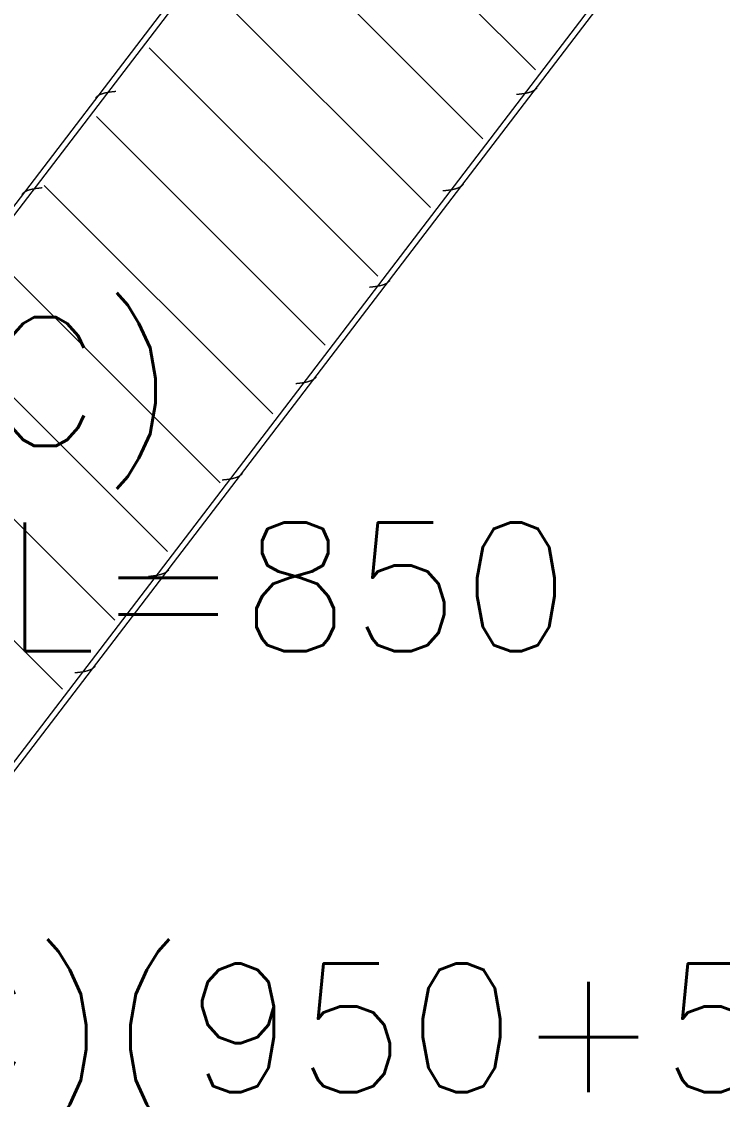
# Model space of a CAD drawing. Extents: x -10459 to 16942, y -13088 to 14608.
# Drawn here: x 5032.7 to 5094, y 3009.7 to 3104 of the extents above; entities that cross this region are included whole.
import ezdxf
from ezdxf.enums import TextEntityAlignment as Align

# ---------------------------------------------------------------- set-up
doc = ezdxf.new("R2010")
doc.units = 0
doc.header["$LTSCALE"] = 30
doc.header["$MEASUREMENT"] = 0
doc.linetypes.add("EJE1-1'$0$RLE-PROYECCION", pattern=[0.71438, 0.47625, -0.23813])
doc.layers.get('0').update_dxf_attribs({"linetype": 'CONTINUOUS'})
doc.layers.add("EJE1-1'$0$RLA-ACHURADO", color=30, linetype="EJE1-1'$0$RLE-PROYECCION", lineweight=15, transparency=0.7)
doc.layers.add("EJE1-1'$0$RLA-CONTORNO", color=30, linetype='CONTINUOUS', lineweight=15)
doc.layers.add("EJE1-1'$0$RLA-FE", color=7, linetype='CONTINUOUS')
doc.styles.add("EJE1-1'$0$RomanS", font='romans.shx', dxfattribs={"height": 11.25})

# ---------------------------------------------------------------- blocks, each defined once
blk = doc.blocks.new("EJE1-1'$0$FP_7-EJE 1-1_")
at = {"layer": "EJE1-1'$0$RLA-CONTORNO"}
for p, q in [((2342.85, 1103), (2140.484, 837.91)), ((2203.907, 921.086), (2203.892, 921.067)), ((2203.923, 921.104), (2203.907, 921.086)), ((2203.94, 921.122), (2203.923, 921.104)), ((2203.957, 921.14), (2203.94, 921.122)), ((2203.975, 921.158), (2203.957, 921.14)), ((2203.993, 921.175), (2203.975, 921.158)), ((2204.012, 921.191), (2203.993, 921.175)), ((2204.031, 921.207), (2204.012, 921.191)), ((2204.051, 921.223), (2204.031, 921.207)), ((2204.071, 921.239), (2204.051, 921.223)), ((2204.091, 921.254), (2204.071, 921.239)), ((2204.112, 921.269), (2204.091, 921.254)), ((2204.134, 921.283), (2204.112, 921.269)), ((2204.156, 921.297), (2204.134, 921.283)), ((2204.179, 921.311), (2204.156, 921.297)), ((2204.202, 921.324), (2204.179, 921.311)), ((2204.225, 921.337), (2204.202, 921.324)), ((2204.249, 921.349), (2204.225, 921.337)), ((2204.274, 921.362), (2204.249, 921.349)), ((2204.298, 921.374), (2204.274, 921.362)), ((2204.324, 921.385), (2204.298, 921.374)), ((2204.349, 921.396), (2204.324, 921.385)), ((2204.375, 921.407), (2204.349, 921.396)), ((2204.402, 921.418), (2204.375, 921.407)), ((2204.429, 921.428), (2204.402, 921.418)), ((2204.456, 921.438), (2204.429, 921.428)), ((2204.484, 921.448), (2204.456, 921.438)), ((2204.512, 921.457), (2204.484, 921.448)), ((2204.541, 921.466), (2204.512, 921.457)), ((2204.57, 921.475), (2204.541, 921.466)), ((2204.599, 921.483), (2204.57, 921.475)), ((2204.629, 921.492), (2204.599, 921.483)), ((2204.659, 921.5), (2204.629, 921.492)), ((2204.689, 921.507), (2204.659, 921.5)), ((2204.72, 921.515), (2204.689, 921.507)), ((2204.751, 921.522), (2204.72, 921.515)), ((2204.782, 921.529), (2204.751, 921.522)), ((2204.814, 921.536), (2204.782, 921.529)), ((2204.846, 921.542), (2204.814, 921.536)), ((2204.878, 921.548), (2204.846, 921.542)), ((2204.91, 921.554), (2204.878, 921.548)), ((2204.943, 921.56), (2204.91, 921.554)), ((2204.976, 921.566), (2204.943, 921.56)), ((2205.009, 921.572), (2204.976, 921.566)), ((2205.043, 921.577), (2205.009, 921.572)), ((2205.076, 921.582), (2205.043, 921.577)), ((2205.11, 921.587), (2205.076, 921.582)), ((2205.144, 921.592), (2205.11, 921.587)), ((2205.178, 921.597), (2205.144, 921.592)), ((2205.213, 921.601), (2205.178, 921.597)), ((2205.247, 921.606), (2205.213, 921.601)), ((2205.282, 921.61), (2205.247, 921.606)), ((2205.317, 921.614), (2205.282, 921.61)), ((2205.352, 921.619), (2205.317, 921.614)), ((2205.387, 921.623), (2205.352, 921.619)), ((2205.422, 921.627), (2205.387, 921.623)), ((2205.458, 921.631), (2205.422, 921.627)), ((2205.493, 921.634), (2205.458, 921.631)), ((2205.528, 921.638), (2205.493, 921.634)), ((2205.564, 921.642), (2205.528, 921.638)), ((2205.599, 921.646), (2205.564, 921.642)), ((2205.635, 921.65), (2205.599, 921.646)), ((2205.67, 921.653), (2205.635, 921.65)), ((2198.813, 913.177), (2198.779, 913.173)), ((2198.848, 913.182), (2198.813, 913.177)), ((2198.883, 913.186), (2198.848, 913.182)), ((2198.918, 913.19), (2198.883, 913.186)), ((2198.953, 913.194), (2198.918, 913.19)), ((2198.988, 913.198), (2198.953, 913.194)), ((2199.023, 913.202), (2198.988, 913.198)), ((2199.059, 913.206), (2199.023, 913.202)), ((2199.094, 913.21), (2199.059, 913.206)), ((2199.13, 913.214), (2199.094, 913.21)), ((2199.165, 913.217), (2199.13, 913.214)), ((2199.201, 913.221), (2199.165, 913.217)), ((2199.236, 913.225), (2199.201, 913.221)), ((2197.473, 912.657), (2197.457, 912.638)), ((2197.489, 912.676), (2197.473, 912.657)), ((2197.506, 912.694), (2197.489, 912.676)), ((2197.523, 912.712), (2197.506, 912.694)), ((2197.541, 912.729), (2197.523, 912.712)), ((2197.559, 912.746), (2197.541, 912.729)), ((2197.578, 912.763), (2197.559, 912.746)), ((2197.597, 912.779), (2197.578, 912.763)), ((2197.616, 912.795), (2197.597, 912.779)), ((2197.636, 912.81), (2197.616, 912.795)), ((2197.657, 912.825), (2197.636, 912.81)), ((2197.678, 912.84), (2197.657, 912.825)), ((2197.7, 912.854), (2197.678, 912.84)), ((2197.722, 912.868), (2197.7, 912.854)), ((2197.744, 912.882), (2197.722, 912.868)), ((2197.767, 912.895), (2197.744, 912.882)), ((2197.791, 912.908), (2197.767, 912.895)), ((2197.815, 912.921), (2197.791, 912.908)), ((2197.839, 912.933), (2197.815, 912.921)), ((2197.864, 912.945), (2197.839, 912.933)), ((2197.889, 912.957), (2197.864, 912.945)), ((2197.915, 912.968), (2197.889, 912.957)), ((2197.941, 912.979), (2197.915, 912.968)), ((2197.968, 912.989), (2197.941, 912.979)), ((2197.995, 913), (2197.968, 912.989)), ((2198.022, 913.01), (2197.995, 913)), ((2198.05, 913.019), (2198.022, 913.01)), ((2198.078, 913.029), (2198.05, 913.019)), ((2198.107, 913.038), (2198.078, 913.029)), ((2198.136, 913.046), (2198.107, 913.038)), ((2198.165, 913.055), (2198.136, 913.046)), ((2198.195, 913.063), (2198.165, 913.055)), ((2198.225, 913.071), (2198.195, 913.063)), ((2198.255, 913.079), (2198.225, 913.071)), ((2198.286, 913.086), (2198.255, 913.079)), ((2198.317, 913.093), (2198.286, 913.086)), ((2198.348, 913.1), (2198.317, 913.093)), ((2198.38, 913.107), (2198.348, 913.1)), ((2198.411, 913.114), (2198.38, 913.107)), ((2198.444, 913.12), (2198.411, 913.114)), ((2198.476, 913.126), (2198.444, 913.12)), ((2198.509, 913.132), (2198.476, 913.126)), ((2198.542, 913.138), (2198.509, 913.132)), ((2198.575, 913.143), (2198.542, 913.138)), ((2198.608, 913.148), (2198.575, 913.143)), ((2198.642, 913.154), (2198.608, 913.148)), ((2198.676, 913.159), (2198.642, 913.154)), ((2198.71, 913.163), (2198.676, 913.159)), ((2198.744, 913.168), (2198.71, 913.163)), ((2198.779, 913.173), (2198.744, 913.168))]:
    blk.add_line(p, q, dxfattribs=at)
blk = doc.blocks.new("EJE1-1'$0$FP_8-EJE 1-1_")
at = {"layer": "EJE1-1'$0$RLA-CONTORNO"}
for p, q in [((2140.484, 788.47), (2345.481, 1057.005)), ((2242.066, 921.668), (2242.041, 921.656)), ((2242.091, 921.68), (2242.066, 921.668)), ((2242.115, 921.692), (2242.091, 921.68)), ((2242.139, 921.705), (2242.115, 921.692)), ((2242.163, 921.718), (2242.139, 921.705)), ((2242.186, 921.731), (2242.163, 921.718)), ((2242.208, 921.745), (2242.186, 921.731)), ((2242.23, 921.759), (2242.208, 921.745)), ((2242.252, 921.773), (2242.23, 921.759)), ((2242.273, 921.788), (2242.252, 921.773)), ((2242.294, 921.803), (2242.273, 921.788)), ((2242.314, 921.818), (2242.294, 921.803)), ((2242.333, 921.834), (2242.314, 921.818)), ((2242.353, 921.85), (2242.333, 921.834)), ((2242.371, 921.867), (2242.353, 921.85)), ((2242.389, 921.884), (2242.371, 921.867)), ((2242.407, 921.901), (2242.389, 921.884)), ((2242.424, 921.919), (2242.407, 921.901)), ((2242.441, 921.937), (2242.424, 921.919)), ((2242.457, 921.956), (2242.441, 921.937)), ((2242.473, 921.975), (2242.457, 921.956)), ((2240.73, 921.392), (2240.694, 921.388)), ((2240.765, 921.396), (2240.73, 921.392)), ((2240.801, 921.4), (2240.765, 921.396)), ((2240.836, 921.403), (2240.801, 921.4)), ((2240.872, 921.407), (2240.836, 921.403)), ((2240.907, 921.411), (2240.872, 921.407)), ((2240.942, 921.415), (2240.907, 921.411)), ((2240.977, 921.419), (2240.942, 921.415)), ((2241.012, 921.423), (2240.977, 921.419)), ((2241.047, 921.427), (2241.012, 921.423)), ((2241.082, 921.432), (2241.047, 921.427)), ((2241.117, 921.436), (2241.082, 921.432)), ((2241.152, 921.44), (2241.117, 921.436)), ((2241.186, 921.445), (2241.152, 921.44)), ((2241.22, 921.45), (2241.186, 921.445)), ((2241.254, 921.455), (2241.22, 921.45)), ((2241.288, 921.46), (2241.254, 921.455)), ((2241.322, 921.465), (2241.288, 921.46)), ((2241.355, 921.47), (2241.322, 921.465)), ((2241.388, 921.476), (2241.355, 921.47)), ((2241.421, 921.481), (2241.388, 921.476)), ((2241.454, 921.487), (2241.421, 921.481)), ((2241.487, 921.493), (2241.454, 921.487)), ((2241.519, 921.5), (2241.487, 921.493)), ((2241.551, 921.506), (2241.519, 921.5)), ((2241.582, 921.513), (2241.551, 921.506)), ((2241.614, 921.52), (2241.582, 921.513)), ((2241.645, 921.527), (2241.614, 921.52)), ((2241.675, 921.534), (2241.645, 921.527)), ((2241.706, 921.542), (2241.675, 921.534)), ((2241.736, 921.55), (2241.706, 921.542)), ((2241.765, 921.558), (2241.736, 921.55)), ((2241.795, 921.567), (2241.765, 921.558)), ((2241.823, 921.575), (2241.795, 921.567)), ((2241.852, 921.585), (2241.823, 921.575)), ((2241.88, 921.594), (2241.852, 921.585)), ((2241.908, 921.604), (2241.88, 921.594)), ((2241.935, 921.613), (2241.908, 921.604)), ((2241.962, 921.624), (2241.935, 921.613)), ((2241.989, 921.634), (2241.962, 921.624)), ((2242.015, 921.645), (2241.989, 921.634)), ((2242.041, 921.656), (2242.015, 921.645)), ((2235.501, 913.185), (2235.474, 913.175)), ((2235.528, 913.196), (2235.501, 913.185)), ((2235.555, 913.206), (2235.528, 913.196)), ((2235.581, 913.217), (2235.555, 913.206)), ((2235.607, 913.228), (2235.581, 913.217)), ((2235.632, 913.24), (2235.607, 913.228)), ((2235.657, 913.252), (2235.632, 913.24)), ((2235.681, 913.264), (2235.657, 913.252)), ((2235.705, 913.277), (2235.681, 913.264)), ((2235.729, 913.29), (2235.705, 913.277)), ((2235.752, 913.303), (2235.729, 913.29)), ((2235.774, 913.317), (2235.752, 913.303)), ((2235.796, 913.331), (2235.774, 913.317)), ((2235.818, 913.345), (2235.796, 913.331)), ((2235.839, 913.36), (2235.818, 913.345)), ((2235.86, 913.375), (2235.839, 913.36)), ((2235.88, 913.39), (2235.86, 913.375)), ((2235.9, 913.406), (2235.88, 913.39)), ((2235.919, 913.422), (2235.9, 913.406)), ((2235.937, 913.439), (2235.919, 913.422)), ((2235.956, 913.456), (2235.937, 913.439)), ((2235.973, 913.473), (2235.956, 913.456)), ((2235.99, 913.491), (2235.973, 913.473)), ((2236.007, 913.509), (2235.99, 913.491)), ((2236.023, 913.528), (2236.007, 913.509)), ((2236.039, 913.547), (2236.023, 913.528)), ((2234.296, 912.964), (2234.26, 912.96)), ((2234.331, 912.968), (2234.296, 912.964)), ((2234.367, 912.972), (2234.331, 912.968)), ((2234.402, 912.975), (2234.367, 912.972)), ((2234.438, 912.979), (2234.402, 912.975)), ((2234.473, 912.983), (2234.438, 912.979)), ((2234.508, 912.987), (2234.473, 912.983)), ((2234.543, 912.991), (2234.508, 912.987)), ((2234.579, 912.995), (2234.543, 912.991)), ((2234.613, 912.999), (2234.579, 912.995)), ((2234.648, 913.003), (2234.613, 912.999)), ((2234.683, 913.008), (2234.648, 913.003)), ((2234.718, 913.012), (2234.683, 913.008)), ((2234.752, 913.017), (2234.718, 913.012)), ((2234.786, 913.022), (2234.752, 913.017)), ((2234.82, 913.026), (2234.786, 913.022)), ((2234.854, 913.031), (2234.82, 913.026)), ((2234.888, 913.037), (2234.854, 913.031)), ((2234.921, 913.042), (2234.888, 913.037)), ((2234.954, 913.048), (2234.921, 913.042)), ((2234.987, 913.053), (2234.954, 913.048)), ((2235.02, 913.059), (2234.987, 913.053)), ((2235.053, 913.065), (2235.02, 913.059)), ((2235.085, 913.071), (2235.053, 913.065)), ((2235.117, 913.078), (2235.085, 913.071)), ((2235.148, 913.085), (2235.117, 913.078)), ((2235.18, 913.092), (2235.148, 913.085)), ((2235.211, 913.099), (2235.18, 913.092)), ((2235.241, 913.106), (2235.211, 913.099)), ((2235.272, 913.114), (2235.241, 913.106)), ((2235.302, 913.122), (2235.272, 913.114)), ((2235.331, 913.13), (2235.302, 913.122)), ((2235.361, 913.139), (2235.331, 913.13)), ((2235.39, 913.147), (2235.361, 913.139)), ((2235.418, 913.156), (2235.39, 913.147)), ((2235.446, 913.166), (2235.418, 913.156)), ((2235.474, 913.175), (2235.446, 913.166)), ((2228.897, 904.702), (2228.868, 904.694)), ((2228.927, 904.71), (2228.897, 904.702)), ((2228.956, 904.719), (2228.927, 904.71)), ((2228.984, 904.728), (2228.956, 904.719)), ((2229.012, 904.738), (2228.984, 904.728)), ((2229.04, 904.747), (2229.012, 904.738)), ((2229.068, 904.757), (2229.04, 904.747)), ((2229.094, 904.768), (2229.068, 904.757)), ((2229.121, 904.778), (2229.094, 904.768)), ((2229.147, 904.789), (2229.121, 904.778)), ((2229.173, 904.8), (2229.147, 904.789)), ((2229.198, 904.812), (2229.173, 904.8)), ((2229.223, 904.824), (2229.198, 904.812)), ((2229.247, 904.836), (2229.223, 904.824)), ((2229.271, 904.849), (2229.247, 904.836)), ((2229.295, 904.861), (2229.271, 904.849)), ((2229.318, 904.875), (2229.295, 904.861)), ((2229.34, 904.888), (2229.318, 904.875)), ((2229.362, 904.902), (2229.34, 904.888)), ((2229.384, 904.917), (2229.362, 904.902)), ((2229.405, 904.932), (2229.384, 904.917)), ((2229.426, 904.947), (2229.405, 904.932)), ((2229.446, 904.962), (2229.426, 904.947)), ((2229.466, 904.978), (2229.446, 904.962)), ((2229.485, 904.994), (2229.466, 904.978)), ((2229.503, 905.011), (2229.485, 904.994)), ((2229.522, 905.028), (2229.503, 905.011)), ((2229.539, 905.045), (2229.522, 905.028)), ((2229.556, 905.063), (2229.539, 905.045)), ((2229.573, 905.081), (2229.556, 905.063)), ((2229.589, 905.1), (2229.573, 905.081)), ((2229.605, 905.119), (2229.589, 905.1)), ((2227.862, 904.536), (2227.826, 904.532)), ((2227.897, 904.54), (2227.862, 904.536)), ((2227.933, 904.543), (2227.897, 904.54)), ((2227.968, 904.547), (2227.933, 904.543)), ((2228.004, 904.551), (2227.968, 904.547)), ((2228.039, 904.555), (2228.004, 904.551)), ((2228.074, 904.559), (2228.039, 904.555)), ((2228.11, 904.563), (2228.074, 904.559)), ((2228.145, 904.567), (2228.11, 904.563)), ((2228.18, 904.571), (2228.145, 904.567)), ((2228.214, 904.575), (2228.18, 904.571)), ((2228.249, 904.58), (2228.214, 904.575)), ((2228.284, 904.584), (2228.249, 904.58)), ((2228.318, 904.589), (2228.284, 904.584)), ((2228.352, 904.594), (2228.318, 904.589)), ((2228.386, 904.598), (2228.352, 904.594)), ((2228.42, 904.603), (2228.386, 904.598)), ((2228.454, 904.609), (2228.42, 904.603)), ((2228.487, 904.614), (2228.454, 904.609)), ((2228.521, 904.619), (2228.487, 904.614)), ((2228.553, 904.625), (2228.521, 904.619)), ((2228.586, 904.631), (2228.553, 904.625)), ((2228.619, 904.637), (2228.586, 904.631)), ((2228.651, 904.643), (2228.619, 904.637)), ((2228.683, 904.65), (2228.651, 904.643)), ((2228.714, 904.657), (2228.683, 904.65)), ((2228.746, 904.664), (2228.714, 904.657)), ((2228.777, 904.671), (2228.746, 904.664)), ((2228.807, 904.678), (2228.777, 904.671)), ((2228.838, 904.686), (2228.807, 904.678)), ((2228.868, 904.694), (2228.838, 904.686)), ((2222.217, 896.215), (2222.185, 896.209)), ((2222.249, 896.222), (2222.217, 896.215)), ((2222.28, 896.228), (2222.249, 896.222)), ((2222.312, 896.235), (2222.28, 896.228)), ((2222.343, 896.243), (2222.312, 896.235)), ((2222.373, 896.25), (2222.343, 896.243)), ((2222.404, 896.258), (2222.373, 896.25)), ((2222.434, 896.266), (2222.404, 896.258)), ((2222.463, 896.274), (2222.434, 896.266)), ((2222.493, 896.282), (2222.463, 896.274)), ((2222.522, 896.291), (2222.493, 896.282)), ((2222.55, 896.3), (2222.522, 896.291)), ((2222.578, 896.31), (2222.55, 896.3)), ((2222.606, 896.319), (2222.578, 896.31)), ((2222.634, 896.329), (2222.606, 896.319)), ((2222.661, 896.339), (2222.634, 896.329)), ((2222.687, 896.35), (2222.661, 896.339)), ((2222.713, 896.361), (2222.687, 896.35)), ((2222.739, 896.372), (2222.713, 896.361)), ((2222.764, 896.384), (2222.739, 896.372)), ((2222.789, 896.396), (2222.764, 896.384)), ((2222.814, 896.408), (2222.789, 896.396)), ((2222.837, 896.42), (2222.814, 896.408)), ((2222.861, 896.433), (2222.837, 896.42)), ((2222.884, 896.447), (2222.861, 896.433)), ((2222.906, 896.46), (2222.884, 896.447)), ((2222.929, 896.474), (2222.906, 896.46)), ((2222.95, 896.489), (2222.929, 896.474)), ((2222.971, 896.503), (2222.95, 896.489)), ((2222.992, 896.519), (2222.971, 896.503)), ((2223.012, 896.534), (2222.992, 896.519)), ((2223.032, 896.55), (2223.012, 896.534)), ((2223.051, 896.566), (2223.032, 896.55)), ((2223.07, 896.583), (2223.051, 896.566)), ((2223.088, 896.6), (2223.07, 896.583)), ((2223.105, 896.617), (2223.088, 896.6)), ((2223.123, 896.635), (2223.105, 896.617)), ((2223.139, 896.653), (2223.123, 896.635)), ((2223.155, 896.671), (2223.139, 896.653)), ((2223.171, 896.69), (2223.155, 896.671)), ((2221.428, 896.108), (2221.392, 896.104)), ((2221.463, 896.112), (2221.428, 896.108)), ((2221.499, 896.115), (2221.463, 896.112)), ((2221.534, 896.119), (2221.499, 896.115)), ((2221.57, 896.123), (2221.534, 896.119)), ((2221.605, 896.127), (2221.57, 896.123)), ((2221.64, 896.131), (2221.605, 896.127)), ((2221.676, 896.135), (2221.64, 896.131)), ((2221.711, 896.139), (2221.676, 896.135)), ((2221.746, 896.143), (2221.711, 896.139)), ((2221.78, 896.147), (2221.746, 896.143)), ((2221.815, 896.152), (2221.78, 896.147)), ((2221.85, 896.156), (2221.815, 896.152)), ((2221.884, 896.161), (2221.85, 896.156)), ((2221.918, 896.165), (2221.884, 896.161)), ((2221.952, 896.17), (2221.918, 896.165)), ((2221.986, 896.175), (2221.952, 896.17)), ((2222.02, 896.18), (2221.986, 896.175)), ((2222.053, 896.186), (2222.02, 896.18)), ((2222.087, 896.191), (2222.053, 896.186)), ((2222.12, 896.197), (2222.087, 896.191)), ((2222.152, 896.203), (2222.12, 896.197)), ((2222.185, 896.209), (2222.152, 896.203)), ((2215.45, 887.733), (2215.416, 887.728)), ((2215.484, 887.737), (2215.45, 887.733)), ((2215.519, 887.742), (2215.484, 887.737)), ((2215.552, 887.747), (2215.519, 887.742)), ((2215.586, 887.752), (2215.552, 887.747)), ((2215.619, 887.758), (2215.586, 887.752)), ((2215.653, 887.763), (2215.619, 887.758)), ((2215.686, 887.769), (2215.653, 887.763)), ((2215.718, 887.775), (2215.686, 887.769)), ((2215.751, 887.781), (2215.718, 887.775)), ((2215.783, 887.787), (2215.751, 887.781)), ((2215.815, 887.794), (2215.783, 887.787)), ((2215.847, 887.8), (2215.815, 887.794)), ((2215.878, 887.807), (2215.847, 887.8)), ((2215.909, 887.814), (2215.878, 887.807)), ((2215.94, 887.822), (2215.909, 887.814)), ((2215.97, 887.83), (2215.94, 887.822)), ((2216, 887.838), (2215.97, 887.83)), ((2216.03, 887.846), (2216, 887.838)), ((2216.059, 887.854), (2216.03, 887.846)), ((2216.088, 887.863), (2216.059, 887.854)), ((2216.116, 887.872), (2216.088, 887.863)), ((2216.145, 887.881), (2216.116, 887.872)), ((2216.172, 887.891), (2216.145, 887.881)), ((2216.2, 887.901), (2216.172, 887.891)), ((2216.227, 887.911), (2216.2, 887.901)), ((2216.253, 887.922), (2216.227, 887.911)), ((2216.279, 887.933), (2216.253, 887.922)), ((2216.305, 887.944), (2216.279, 887.933)), ((2216.33, 887.956), (2216.305, 887.944)), ((2216.355, 887.967), (2216.33, 887.956)), ((2216.38, 887.98), (2216.355, 887.967)), ((2216.404, 887.992), (2216.38, 887.98)), ((2216.427, 888.005), (2216.404, 887.992)), ((2216.45, 888.019), (2216.427, 888.005)), ((2216.473, 888.032), (2216.45, 888.019)), ((2216.495, 888.046), (2216.473, 888.032)), ((2216.516, 888.061), (2216.495, 888.046)), ((2216.537, 888.075), (2216.516, 888.061)), ((2216.558, 888.09), (2216.537, 888.075)), ((2216.578, 888.106), (2216.558, 888.09)), ((2216.598, 888.122), (2216.578, 888.106)), ((2216.617, 888.138), (2216.598, 888.122)), ((2216.636, 888.155), (2216.617, 888.138)), ((2216.654, 888.172), (2216.636, 888.155)), ((2216.671, 888.189), (2216.654, 888.172)), ((2216.689, 888.207), (2216.671, 888.189)), ((2216.705, 888.225), (2216.689, 888.207)), ((2216.721, 888.243), (2216.705, 888.225)), ((2216.737, 888.262), (2216.721, 888.243)), ((2214.994, 887.68), (2214.959, 887.676)), ((2215.03, 887.683), (2214.994, 887.68)), ((2215.065, 887.687), (2215.03, 887.683)), ((2215.1, 887.691), (2215.065, 887.687)), ((2215.136, 887.695), (2215.1, 887.691)), ((2215.171, 887.699), (2215.136, 887.695)), ((2215.206, 887.703), (2215.171, 887.699)), ((2215.242, 887.707), (2215.206, 887.703)), ((2215.277, 887.711), (2215.242, 887.707)), ((2215.312, 887.715), (2215.277, 887.711)), ((2215.347, 887.719), (2215.312, 887.715)), ((2215.381, 887.723), (2215.347, 887.719)), ((2215.416, 887.728), (2215.381, 887.723)), ((2208.56, 879.252), (2208.525, 879.248)), ((2208.596, 879.255), (2208.56, 879.252)), ((2208.631, 879.259), (2208.596, 879.255)), ((2208.667, 879.263), (2208.631, 879.259)), ((2208.702, 879.267), (2208.667, 879.263)), ((2208.737, 879.271), (2208.702, 879.267)), ((2208.773, 879.275), (2208.737, 879.271)), ((2208.808, 879.279), (2208.773, 879.275)), ((2208.843, 879.283), (2208.808, 879.279)), ((2208.878, 879.287), (2208.843, 879.283)), ((2208.913, 879.291), (2208.878, 879.287)), ((2208.947, 879.295), (2208.913, 879.291)), ((2208.982, 879.3), (2208.947, 879.295)), ((2209.016, 879.304), (2208.982, 879.3)), ((2209.051, 879.309), (2209.016, 879.304)), ((2209.085, 879.314), (2209.051, 879.309)), ((2209.118, 879.319), (2209.085, 879.314)), ((2209.152, 879.324), (2209.118, 879.319)), ((2209.186, 879.33), (2209.152, 879.324)), ((2209.219, 879.335), (2209.186, 879.33)), ((2209.252, 879.341), (2209.219, 879.335)), ((2209.284, 879.347), (2209.252, 879.341)), ((2209.317, 879.353), (2209.284, 879.347)), ((2209.349, 879.359), (2209.317, 879.353)), ((2209.381, 879.366), (2209.349, 879.359)), ((2209.413, 879.372), (2209.381, 879.366)), ((2209.444, 879.379), (2209.413, 879.372)), ((2209.475, 879.386), (2209.444, 879.379)), ((2209.506, 879.394), (2209.475, 879.386)), ((2209.536, 879.401), (2209.506, 879.394)), ((2209.566, 879.409), (2209.536, 879.401)), ((2209.596, 879.418), (2209.566, 879.409)), ((2209.625, 879.426), (2209.596, 879.418)), ((2209.654, 879.435), (2209.625, 879.426)), ((2209.682, 879.444), (2209.654, 879.435)), ((2209.711, 879.453), (2209.682, 879.444)), ((2209.738, 879.463), (2209.711, 879.453)), ((2209.766, 879.473), (2209.738, 879.463)), ((2209.793, 879.483), (2209.766, 879.473)), ((2209.819, 879.494), (2209.793, 879.483)), ((2209.845, 879.505), (2209.819, 879.494)), ((2209.871, 879.516), (2209.845, 879.505)), ((2209.896, 879.527), (2209.871, 879.516)), ((2209.921, 879.539), (2209.896, 879.527)), ((2209.946, 879.552), (2209.921, 879.539)), ((2209.97, 879.564), (2209.946, 879.552)), ((2209.993, 879.577), (2209.97, 879.564)), ((2210.016, 879.59), (2209.993, 879.577)), ((2210.039, 879.604), (2210.016, 879.59)), ((2210.061, 879.618), (2210.039, 879.604)), ((2210.082, 879.632), (2210.061, 879.618)), ((2210.103, 879.647), (2210.082, 879.632)), ((2210.124, 879.662), (2210.103, 879.647)), ((2210.144, 879.678), (2210.124, 879.662)), ((2210.164, 879.694), (2210.144, 879.678)), ((2210.183, 879.71), (2210.164, 879.694)), ((2210.202, 879.726), (2210.183, 879.71)), ((2210.22, 879.743), (2210.202, 879.726)), ((2210.238, 879.761), (2210.22, 879.743)), ((2210.255, 879.779), (2210.238, 879.761)), ((2210.271, 879.797), (2210.255, 879.779)), ((2210.287, 879.815), (2210.271, 879.797)), ((2210.303, 879.834), (2210.287, 879.815)), ((2202.126, 870.823), (2202.091, 870.82)), ((2202.162, 870.827), (2202.126, 870.823)), ((2202.197, 870.831), (2202.162, 870.827)), ((2202.233, 870.835), (2202.197, 870.831)), ((2202.268, 870.839), (2202.233, 870.835)), ((2202.303, 870.842), (2202.268, 870.839)), ((2202.339, 870.846), (2202.303, 870.842)), ((2202.374, 870.85), (2202.339, 870.846)), ((2202.409, 870.854), (2202.374, 870.85)), ((2202.444, 870.859), (2202.409, 870.854)), ((2202.479, 870.863), (2202.444, 870.859)), ((2202.513, 870.867), (2202.479, 870.863)), ((2202.548, 870.872), (2202.513, 870.867)), ((2202.582, 870.876), (2202.548, 870.872)), ((2202.617, 870.881), (2202.582, 870.876)), ((2202.651, 870.886), (2202.617, 870.881)), ((2202.685, 870.891), (2202.651, 870.886)), ((2202.718, 870.896), (2202.685, 870.891)), ((2202.752, 870.901), (2202.718, 870.896)), ((2202.785, 870.907), (2202.752, 870.901)), ((2202.818, 870.913), (2202.785, 870.907)), ((2202.851, 870.919), (2202.818, 870.913)), ((2202.883, 870.925), (2202.851, 870.919)), ((2202.915, 870.931), (2202.883, 870.925)), ((2202.947, 870.937), (2202.915, 870.931)), ((2202.979, 870.944), (2202.947, 870.937)), ((2203.01, 870.951), (2202.979, 870.944)), ((2203.041, 870.958), (2203.01, 870.951)), ((2203.072, 870.966), (2203.041, 870.958)), ((2203.102, 870.973), (2203.072, 870.966)), ((2203.132, 870.981), (2203.102, 870.973)), ((2203.162, 870.99), (2203.132, 870.981)), ((2203.191, 870.998), (2203.162, 870.99)), ((2203.22, 871.007), (2203.191, 870.998)), ((2203.249, 871.016), (2203.22, 871.007)), ((2203.277, 871.025), (2203.249, 871.016)), ((2203.304, 871.035), (2203.277, 871.025)), ((2203.332, 871.045), (2203.304, 871.035)), ((2203.359, 871.055), (2203.332, 871.045)), ((2203.385, 871.066), (2203.359, 871.055)), ((2203.412, 871.077), (2203.385, 871.066)), ((2203.437, 871.088), (2203.412, 871.077)), ((2203.463, 871.099), (2203.437, 871.088)), ((2203.487, 871.111), (2203.463, 871.099)), ((2203.512, 871.124), (2203.487, 871.111)), ((2203.536, 871.136), (2203.512, 871.124)), ((2203.559, 871.149), (2203.536, 871.136)), ((2203.582, 871.162), (2203.559, 871.149)), ((2203.605, 871.176), (2203.582, 871.162)), ((2203.627, 871.19), (2203.605, 871.176)), ((2203.648, 871.204), (2203.627, 871.19)), ((2203.67, 871.219), (2203.648, 871.204)), ((2203.69, 871.234), (2203.67, 871.219)), ((2203.71, 871.25), (2203.69, 871.234)), ((2203.73, 871.266), (2203.71, 871.25)), ((2203.749, 871.282), (2203.73, 871.266)), ((2203.768, 871.298), (2203.749, 871.282)), ((2203.786, 871.315), (2203.768, 871.298)), ((2203.804, 871.333), (2203.786, 871.315)), ((2203.821, 871.35), (2203.804, 871.333)), ((2203.837, 871.369), (2203.821, 871.35)), ((2203.854, 871.387), (2203.837, 871.369)), ((2203.869, 871.406), (2203.854, 871.387))]:
    blk.add_line(p, q, dxfattribs=at)
blk = doc.blocks.new("EJE1-1'$0$RLA-VIGAS-CAJONES - V_M_ 300x300x5-397230-EJE 1-1_")
at = {"layer": "EJE1-1'$0$RLA-CONTORNO"}
for p, q in [((2140.484, 837.086), (2343.479, 1103)), ((2140.484, 789.294), (2345.481, 1057.829))]:
    blk.add_line(p, q, dxfattribs=at)
blk = doc.blocks.new('*U169')
at = {"layer": "EJE1-1'$0$RLA-FE", "color": 3, "style": "EJE1-1'$0$RomanS", "flags": 8}
for tag, p in [('F=', (361.1, 58.142)), ('NUM', (375.509, 58.142))]:
    blk.add_attdef(tag, text='', height=11.25, dxfattribs=at).set_placement(p, align=Align.RIGHT)
at = {"layer": "EJE1-1'$0$RLA-FE", "color": 3, "style": "EJE1-1'$0$RomanS"}
for tag, p, flags in [('PHI', (379.405, 58.356), 12), ('DIAM', (389.26, 58.142), 12), ('MINUS', (411.279, 58.142), 13), ('MARK', (424.671, 58.142), 13), ('TEXTO_FE1', (427.972, 58.142), 8), ('TEXTO_FE2', (495.494, 58.16), 8), ('TIPO', (473.802, -57.917), 13), ('NVECES', (459.927, -76.855), 13), ('NUMFE', (463.862, -96.617), 13), ('CAPA', (472.058, -115.737), 13), ('DESPLAZA', (277.176, -134.17), 13), ('ESPACIO', (283.222, -152.533), 13), ('CANT', (297.058, -171.333), 13)]:
    blk.add_attdef(tag, p, '', height=11.25, dxfattribs=dict(at, flags=flags))
blk = doc.blocks.new('*U176')
at = {"layer": "EJE1-1'$0$RLA-FE", "color": 3, "style": "EJE1-1'$0$RomanS", "flags": 8}
for tag, p in [('F=', (308.44, 110.72)), ('NUM', (322.849, 110.72))]:
    blk.add_attdef(tag, text='', height=11.25, dxfattribs=at).set_placement(p, align=Align.RIGHT)
at = {"layer": "EJE1-1'$0$RLA-FE", "color": 3, "style": "EJE1-1'$0$RomanS"}
for tag, p, flags in [('PHI', (326.745, 110.934), 14), ('DIAM', (336.6, 110.72), 12), ('MINUS', (358.619, 110.72), 13), ('MARK', (372.011, 110.72), 13), ('TEXTO_FE1', (375.312, 110.72), 8), ('TEXTO_FE2', (442.834, 110.738), 8), ('TIPO', (398.802, -75.779), 13), ('NVECES', (384.927, -94.717), 13), ('NUMFE', (388.862, -114.479), 13), ('CAPA', (397.058, -133.599), 13), ('DESPLAZA', (278.343, -151.59), 13), ('ESPACIO', (284.389, -169.953), 13), ('CANT', (298.226, -188.753), 13)]:
    blk.add_attdef(tag, p, '', height=11.25, dxfattribs=dict(at, flags=flags))
blk = doc.blocks.new('*U178')
at = {"layer": "EJE1-1'$0$RLA-FE", "color": 3, "style": "EJE1-1'$0$RomanS"}
for tag, p, flags in [('PHI', (99.622, 135.86), 14), ('DIAM', (109.478, 135.646), 12), ('MINUS', (131.496, 135.646), 13), ('MARK', (144.888, 135.646), 13), ('TEXTO_FE1', (148.189, 135.646), 8), ('TEXTO_FE2', (215.711, 135.664), 8), ('TIPO', (173.802, -75.779), 13), ('NVECES', (159.927, -94.717), 13), ('NUMFE', (163.862, -114.479), 13), ('CAPA', (172.058, -133.599), 13), ('DESPLAZA', (278.343, -151.59), 13), ('ESPACIO', (284.389, -169.953), 13), ('CANT', (298.226, -188.753), 13)]:
    blk.add_attdef(tag, p, '', height=11.25, dxfattribs=dict(at, flags=flags))
at = {"layer": "EJE1-1'$0$RLA-FE", "color": 3, "style": "EJE1-1'$0$RomanS", "flags": 8}
for tag, p in [('F=', (81.317, 135.646)), ('NUM', (95.726, 135.646))]:
    blk.add_attdef(tag, text='', height=11.25, dxfattribs=at).set_placement(p, align=Align.RIGHT)
blk = doc.blocks.new("EJE1-1'")
at = {"layer": "EJE1-1'$0$RLA-ACHURADO"}
h = blk.add_hatch(dxfattribs=at)
h.set_pattern_fill('RLE-ELEMENTOS METALICOS', color=256, style=0, pattern_type=2)
h.set_pattern_definition([(135, (-234.281, -2576.79), (-5.303301, -5.303301), [])])
h.paths.add_polyline_path([(2140.484, 790.118), (2345.481, 1058.653), (2345.481, 1103), (2344.108, 1103), (2140.484, 836.262), (2140.484, 815.02)], flags=0)
at = {"layer": "EJE1-1'$0$RLA-CONTORNO"}
for name in ["EJE1-1'$0$RLA-VIGAS-CAJONES - V_M_ 300x300x5-397230-EJE 1-1_", "EJE1-1'$0$FP_7-EJE 1-1_", "EJE1-1'$0$FP_8-EJE 1-1_"]:
    blk.add_blockref(name, (0, 0), dxfattribs=at)
at = {"layer": "EJE1-1'$0$RLA-FE"}
ref = blk.add_blockref('*U178', (1956.314, 755), dxfattribs=at)
ref.add_attrib('TEXTO_FE2', '(3°C)', (2172.025, 890.664), dxfattribs={"color": 3, "height": 11.25, "style": "EJE1-1'$0$RomanS"})
ref = blk.add_blockref('*U176', (1820.477, 762), dxfattribs=at)
ref.add_attrib('TEXTO_FE1', 'L=850', (2195.789, 872.72), dxfattribs={"color": 3, "height": 11.25, "style": "EJE1-1'$0$RomanS"})
ref = blk.add_blockref('*U169', (1670.478, 776), dxfattribs=at)
ref.add_attrib('TEXTO_FE2', '(1°C)(950+50)', (2165.972, 834.16), dxfattribs={"color": 3, "height": 11.25, "style": "EJE1-1'$0$RomanS"})

msp = doc.modelspace()

# ---------------------------------------------------------------- block references
msp.add_blockref("EJE1-1'", (2835.3, 2176.191))

doc.saveas('drawing.dxf')
